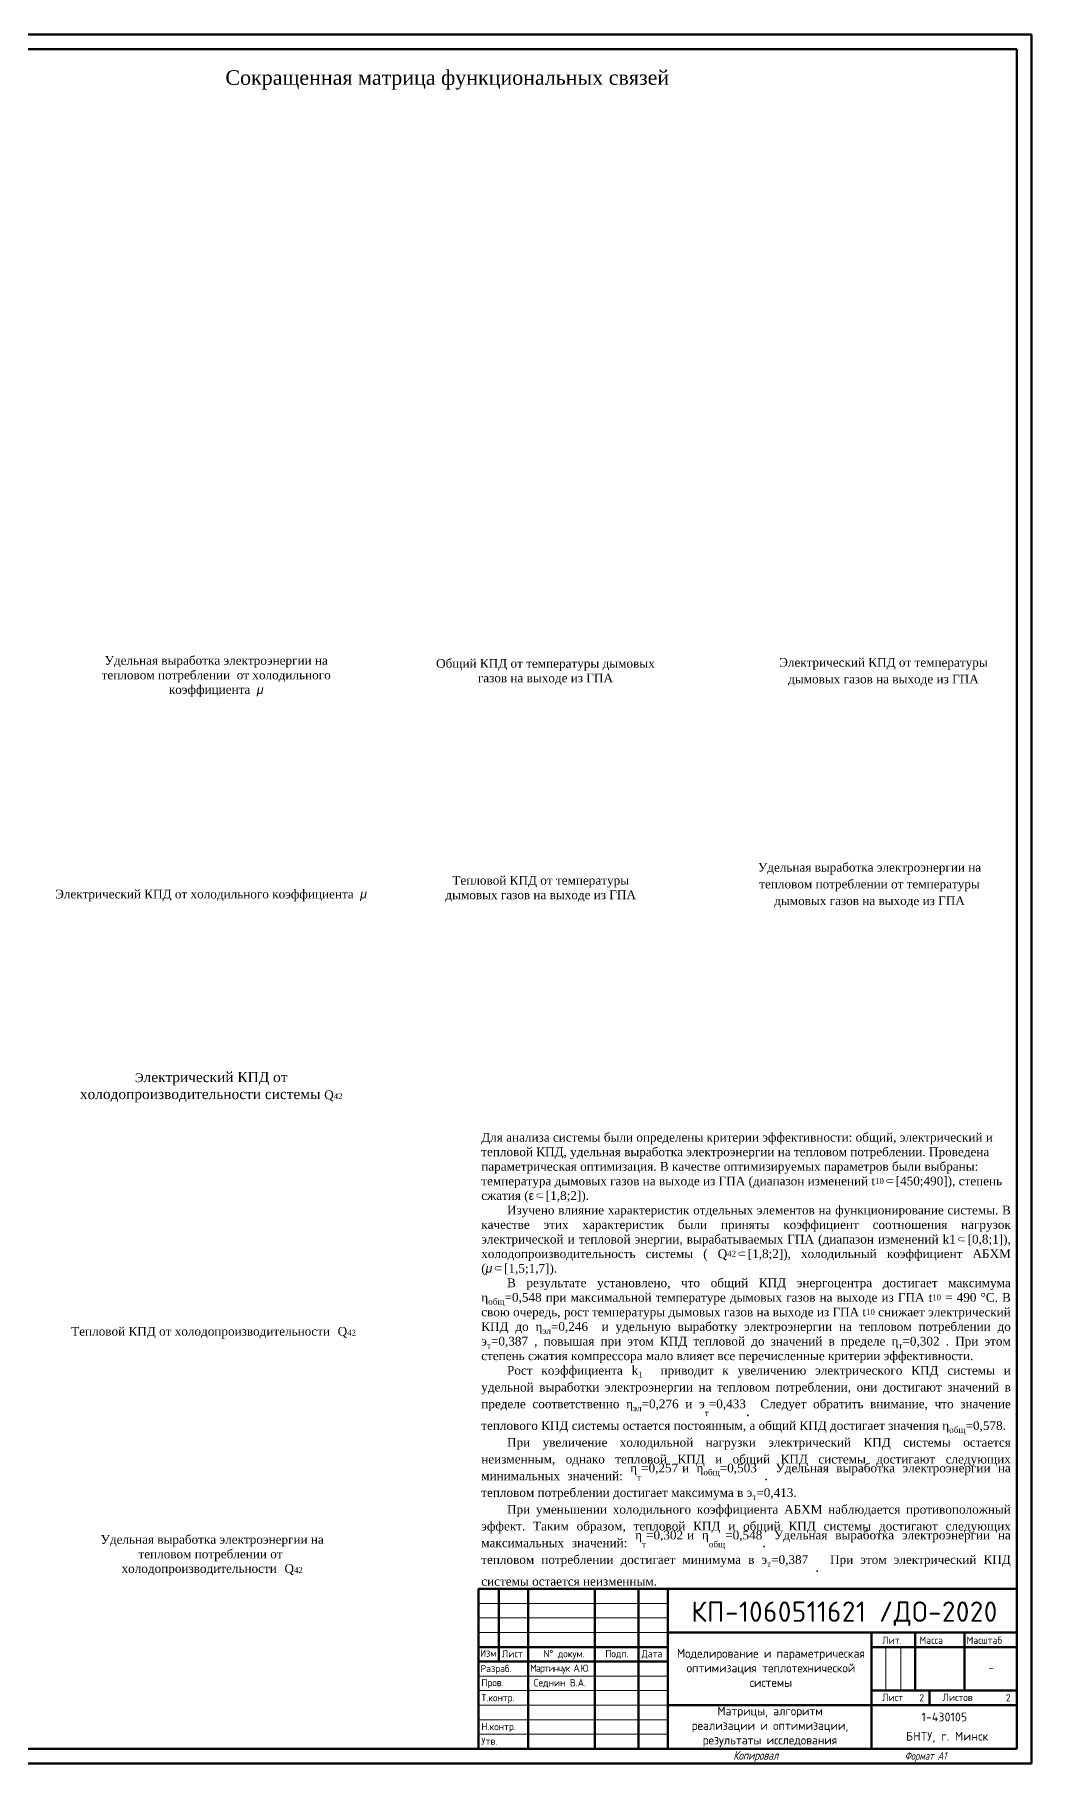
# Model space of a CAD drawing. Extents: x 1596 to 4332, y -1814 to 594.
# Drawn here: x 3659 to 4001, y 0 to 594 of the extents above; entities that cross this region are included whole.
import ezdxf

# ---------------------------------------------------------------- set-up
doc = ezdxf.new("R2010")
doc.units = 0
doc.header["$MEASUREMENT"] = 0
for name, color, linetype, lineweight in [('Основная', 7, 'Continuous', 50), ('основной', 7, 'Continuous', 50), ('тонкая', 7, 'Continuous', 15)]:
    doc.layers.add(name, color=color, linetype=linetype, lineweight=lineweight)
doc.layers.add('текст', color=250, linetype='Continuous')
doc.styles.add('МОЙСКИЙ', font='timesi.ttf')
doc.styles.add('Размер', font='GOST_Common.ttf')
doc.styles.add('стиль1', font='romans.shx', dxfattribs={"width": 0.75, "oblique": 15, "height": 3.5})

msp = doc.modelspace()

# ---------------------------------------------------------------- linework, layer by layer
at = {"layer": 'Основная', "color": 7}
for p, q in [((3160.44, 594), (4001.44, 594)), ((4001.44, 594), (4001.44, 0)), ((3996.44, 589), (3180.44, 589)), ((3996.44, 5), (3996.44, 589)), ((3996.44, 60), (3811.44, 60)), ((3811.44, 60), (3811.44, 5)), ((3818.44, 35), (3818.44, 60)), ((3828.44, 60), (3828.44, 5)), ((3851.44, 5), (3851.44, 60)), ((3866.44, 60), (3866.44, 5)), ((3876.44, 60), (3876.44, 5)), ((3946.44, 45), (3946.44, 5)), ((3961.44, 45), (3961.44, 25)), ((3978.44, 45), (3978.44, 25)), ((3876.44, 40), (3811.44, 40)), ((3946.44, 40), (3996.44, 40)), ((3876.44, 35), (3811.44, 35)), ((3996.44, 25), (3946.44, 25)), ((3966.44, 25), (3966.44, 20)), ((3996.44, 20), (3876.44, 20)), ((4001.44, 0), (3160.44, 0)), ((3996.44, 5), (3168.44, 5)), ((3946.44, 5), (3946.44, 5))]:
    msp.add_line(p, q, dxfattribs=at)
at = {"layer": 'основной', "color": 7}
msp.add_line((3876.44, 45), (3996.44, 45), dxfattribs=at)
at = {"layer": 'тонкая', "color": 7}
for p, q in [((3876.44, 55), (3811.44, 55)), ((3876.44, 50), (3811.44, 50)), ((3951.43, 39.79), (3951.43, 25)), ((3956.5, 39.79), (3956.5, 25)), ((3811.44, 30), (3876.44, 30)), ((3876.44, 25), (3811.44, 25)), ((3876.44, 20), (3811.44, 20))]:
    msp.add_line(p, q, dxfattribs=at)
at = {"layer": 'тонкая', "color": 0}
msp.add_line((3876.44, 45), (3811.44, 45), dxfattribs=at)
at = {"layer": 'тонкая', "color": 7}
for points in [[(3811.44, 15), (3876.44, 15)], [(3811.44, 10), (3876.44, 10)]]:
    msp.add_lwpolyline(points, dxfattribs=at)

# ---------------------------------------------------------------- texts
at = {"color": 7, "attachment_point": 1, "style": 'МОЙСКИЙ'}
for s, insert, char_height, width in [('{\\fTimes New Roman|b0|i0|c204|p18;Сокращенная матрица функциональных связей}', (3724.44, 581.74), 5, 170.8128), ('\\pxqc;{\\fTimes New Roman Cyr|b0|i0|c204|p18;\\C256;Удельная выработка электроэнергии на тепловом потреблении  от холодильного коэффициента\\fTimes New Roman|b0|i0|c0|p18;  \\fArial|b0|i1|c0|p34;μ}', (3673.68, 380.47), 3, 95.1929), ('\\pxqc;{\\fTimes New Roman Cyr|b0|i0|c204|p18;\\C256;Общий КПД от температуры дымовых газов на выходе из ГПА}', (3793.25, 379.45), 3, 82.3421), ('\\pxsm1.15,qc;{\\fTimes New Roman Cyr|b0|i0|c204|p18;\\C256;Электрический КПД от температуры дымовых газов на выходе из ГПА}', (3906.93, 379.82), 3, 87.2934), ('\\pxsm1.15,qc;{\\fTimes New Roman Cyr|b0|i0|c204|p18;\\C256;Удельная выработка электроэнергии на тепловом потреблении от температуры дымовых газов на выходе из ГПА}', (3903.32, 309.39), 3, 84.9555), ('\\pxqc;{\\fTimes New Roman Cyr|b0|i0|c204|p18;\\C256;Тепловой КПД от температуры дымовых газов на выходе из ГПА}', (3795.42, 304.93), 3, 74.75), ('\\pxqc;{\\fTimes New Roman Cyr|b0|i0|c204|p18;\\C256;Электрический КПД от холодильного коэффициента\\fTimes New Roman|b0|i0|c0|p18;  \\fArial|b0|i1|c0|p34;μ}', (3665.69, 300.2), 3, 107.6189), ('\\pxqc;{\\fTimes New Roman|b0|i0|c204|p18;\\C256;Э\\fTimes New Roman Cyr|b0|i0|c204|p18;\\H1.16667x;лектрический\\fTimes New Roman|b0|i0|c0|p18; \\fTimes New Roman Cyr|b0|i0|c204|p18;КПД от холодопроизводительности системы \\fTimes New Roman Cyr|b0|i0|c0|p18;\\H0.85714x;Q\\fTimes New Roman Cyr|b0|i0|c204|p18;\\H0.66667x;42}', (3672.5, 237.58), 3, 94.1277), ('\\A1;{\\fTimes New Roman|b0|i0|c204|p18;Для анализа системы были определены критерии эффективности: общий, электрический и тепловой КПД, удельная выработка электроэнергии на тепловом потреблении. Проведена параметрическая оптимизация. В качестве оптимизируемых параметров были выбраны: \\fTimes New Roman Cyr|b0|i0|c204|p18;\\C256;температура дымовых газов на выходе из ГПА\\fTimes New Roman|b0|i0|c204|p18; \\C7;(диапазон изменений \\fTimes New Roman|b0|i0|c0|p18;t\\H0.66667x;10\\fTimes New Roman|b0|i0|c204|p18;\\H1.5x;⸦[\\fTimes New Roman|b0|i0|c0|p18;450\\fTimes New Roman|b0|i0|c204|p18;;\\fTimes New Roman|b0|i0|c0|p18;490\\fTimes New Roman|b0|i0|c204|p18;]), степень сжатия (\\fArial|b0|i0|c0|p34;\\C256;ε\\fTimes New Roman|b0|i0|c204|p18;\\C7;⸦[1,8;2]). \\P\\pxi2.95417,qj;Изучено влияние характеристик отдельных элементов на функционирование системы. В качестве этих характеристик были приняты коэффициент \\fTimes New Roman Cyr|b0|i0|c204|p18;\\C256;соотношения нагрузок электрической и тепловой энергии, вырабатываемых ГПА\\fTimes New Roman|b0|i0|c204|p18;\\C7; (диапазон изменений \\fTimes New Roman|b0|i0|c0|p18;k1\\fTimes New Roman|b0|i0|c204|p18;⸦[0,8;1])\\C256;,\\C7; \\fTimes New Roman Cyr|b0|i0|c204|p18;\\C256;холодопроизводительность системы\\fTimes New Roman|b0|i0|c204|p18;\\C7; ( \\fTimes New Roman|b0|i0|c0|p18;Q\\fTimes New Roman|b0|i0|c204|p18;\\H0.66667x;42\\H1.5x;⸦[1,8;2]), \\fTimes New Roman Cyr|b0|i0|c204|p18;\\C256;холодильный коэффициент АБХМ \\fTimes New Roman|b0|i0|c204|p18;\\C7;(\\fArial|b0|i1|c0|p34;\\C256;μ\\fTimes New Roman|b0|i0|c204|p18;\\C7;⸦[1,5;1,7])\\fTimes New Roman Cyr|b0|i0|c204|p18;\\C256;. \\fTimes New Roman|b0|i0|c204|p18;\\C7;\\PВ результате установлено, что общий КПД энергоцентра достигает максимума \\fTimes New Roman|b0|i0|c0|p18;η\\fTimes New Roman|b0|i0|c204|p18;\\H0.7x;\\S^ общ;\\H1.42857x;=0,548 \\fTimes New Roman Cyr|b0|i0|c204|p18;\\C256;при максимальной температуре дымовых газов на выходе из ГПА \\fTimes New Roman|b0|i0|c0|p18;\\H0.99999x;\\C7;t\\H0.66667x;10\\H1.50001x;\\C256; \\fTimes New Roman|b0|i0|c204|p18;= 490 \\fTimes New Roman|b0|i0|c0|p18;%%D\\fTimes New Roman|b0|i0|c204|p18;С\\fTimes New Roman|b0|i0|c0|p18;. \\fTimes New Roman Cyr|b0|i0|c204|p18;В свою очередь, рост температуры дымовых газов на выходе из ГПА \\fTimes New Roman|b0|i0|c0|p18;\\H0.99999x;\\C7;t\\H0.66667x;10\\fTimes New Roman|b0|i0|c204|p18;\\H1.50001x;\\C256; \\fTimes New Roman Cyr|b0|i0|c204|p18;снижает электрический КПД до \\fTimes New Roman|b0|i0|c0|p18;\\C7;η\\fTimes New Roman|b0|i0|c204|p18;\\H0.7x;\\S^ эл;\\H1.42857x;=0,246\\fTimes New Roman Cyr|b0|i0|c204|p18;\\C256;  и удельную выработку электроэнергии на тепловом потреблении до \\fTimes New Roman|b0|i0|c204|p18;\\C7;э\\H0.7x;\\S^ т;\\H1.42857x;=0,387\\fTimes New Roman|b0|i0|c0|p18;\\C256; , \\fTimes New Roman Cyr|b0|i0|c204|p18;повышая при этом КПД тепловой до значений в пределе \\fTimes New Roman|b0|i0|c0|p18;\\C7;η\\fTimes New Roman|b0|i0|c204|p18;\\H0.7x;\\S^ т;\\H1.42857x;=0,302\\fTimes New Roman|b0|i0|c0|p18;\\C256; . \\fTimes New Roman Cyr|b0|i0|c204|p18;При\\fTimes New Roman|b0|i0|c0|p18; \\fTimes New Roman Cyr|b0|i0|c204|p18;этом степень сжатия компрессора мало влияет все перечисленные критерии эффективности.\\P\\psm1.15;\\H0.99999x;Рост коэффициента \\fTimes New Roman|b0|i0|c0|p18;\\H1.00001x;\\C7;k\\fTimes New Roman|b0|i0|c204|p18;\\H0.7x;\\S^ 1;\\fTimes New Roman Cyr|b0|i0|c204|p18;\\H1.42856x;\\C256;  приводит к увеличению электрического КПД системы и удельной выработки электроэнергии на тепловом потреблении, они достигают значений в пределе соответственно\\fTimes New Roman Cyr|b0|i0|c0|p18; \\fTimes New Roman|b0|i0|c0|p18;\\H1.00001x;\\C7;η\\fTimes New Roman|b0|i0|c204|p18;\\H0.7x;\\S^ эл;\\H1.42857x;=0,2\\fTimes New Roman|b0|i0|c0|p18;76\\fTimes New Roman Cyr|b0|i0|c0|p18;\\H0.99999x;\\C256; \\fTimes New Roman Cyr|b0|i0|c204|p18;и\\fTimes New Roman Cyr|b0|i0|c0|p18; \\fTimes New Roman|b0|i0|c204|p18;\\H1.00001x;\\C7;э\\H0.7x;\\S^ т;\\H1.42857x;=0,\\fTimes New Roman|b0|i0|c0|p18;433\\H1.16666x;\\C256;\\S^ . ;\\fTimes New Roman|b0|i0|c204|p18;\\H0.85714x; \\fTimes New Roman Cyr|b0|i0|c204|p18;\\H1x;Следует обратить внимание, что значение теплового КПД системы остается постоянным, а общий КПД достигает значения \\fTimes New Roman|b0|i0|c0|p18;\\H1.00001x;\\C7;η\\fTimes New Roman|b0|i0|c204|p18;\\H0.7x;\\S^ общ;\\H1.42857x;=0,578.\\P\\pi2.95417;\\A0;\\fTimes New Roman Cyr|b0|i0|c204|p18;\\H0.99999x;\\C256;При увеличение холодильной нагрузки электрический КПД системы остается неизменным, однако тепловой КПД и общий КПД системы достигают следующих минимальных значений: \\A1;\\fTimes New Roman|b0|i0|c0|p18;\\H1.00001x;\\C7;η\\fTimes New Roman|b0|i0|c204|p18;\\H0.7x;\\S^ т;\\H1.42857x;=0,257\\fTimes New Roman|b0|i0|c0|p18;\\H1.16666x;\\C256;\\S^  ;\\fTimes New Roman Cyr|b0|i0|c204|p18;\\H0.85714x;и \\fTimes New Roman|b0|i0|c0|p18;\\H1.00001x;\\C7;η\\fTimes New Roman|b0|i0|c204|p18;\\H0.7x;\\S^ общ;\\H1.42857x;=0,503\\fTimes New Roman Cyr|b0|i0|c204|p18;\\H0.99999x;\\C256; \\fTimes New Roman|b0|i0|c0|p18;\\H1.16667x;\\S^ .;\\fTimes New Roman Cyr|b0|i0|c204|p18;\\H0.85714x; Удельная выработка электроэнергии на тепловом потреблении достигает максимума в \\fTimes New Roman|b0|i0|c204|p18;\\H1.00001x;\\C7;э\\H0.7x;\\S^ т;\\H1.42857x;=0,\\fTimes New Roman|b0|i0|c0|p18;4\\fTimes New Roman|b0|i0|c204|p18;1\\fTimes New Roman|b0|i0|c0|p18;3\\fTimes New Roman Cyr|b0|i0|c204|p18;\\H0.99999x;\\C256;.\\fTimes New Roman|b0|i0|c204|p18;\\P\\A0;\\fTimes New Roman Cyr|b0|i0|c204|p18;При уменьшении холодильного коэффициента АБХМ наблюдается противоположный эффект. Таким образом, тепловой КПД и общий КПД системы достигают следующих максимальных значений: \\A1;\\fTimes New Roman|b0|i0|c0|p18;\\H1.00001x;\\C7;η\\fTimes New Roman|b0|i0|c204|p18;\\H0.7x;\\S^ т;\\H1.42857x;=0,302\\fTimes New Roman|b0|i0|c0|p18;\\H1.16666x;\\C256;\\S^  ;\\fTimes New Roman Cyr|b0|i0|c204|p18;\\H0.85714x;и \\fTimes New Roman|b0|i0|c0|p18;\\H1.00001x;\\C7;η\\fTimes New Roman|b0|i0|c204|p18;\\H0.7x;\\S^ общ;\\H1.42857x;=0,548\\fTimes New Roman|b0|i0|c0|p18;\\H1.16666x;\\C256;\\S^ .;\\fTimes New Roman Cyr|b0|i0|c204|p18;\\H0.85714x; Удельная выработка электроэнергии на тепловом потреблении достигает минимума в \\fTimes New Roman|b0|i0|c204|p18;\\H1.00001x;\\C7;э\\H0.7x;\\S^ т;\\H1.42857x;=0,387\\fTimes New Roman Cyr|b0|i0|c204|p18;\\H0.99999x;\\C256; \\fTimes New Roman|b0|i0|c0|p18;\\H1.16667x;\\S^ . ;\\fTimes New Roman|b0|i0|c204|p18;\\H0.85714x; \\fTimes New Roman Cyr|b0|i0|c204|p18;При этом электрический КПД системы остается неизменным.}', (3812.36, 216.63), 3, 181.4533), ('\\pxqc;{\\fTimes New Roman Cyr|b0|i0|c204|p18;\\C256;Тепловой КПД от холодопроизводительности\\H1.16667x;  \\fTimes New Roman Cyr|b0|i0|c0|p18;\\H0.85714x;Q\\fTimes New Roman Cyr|b0|i0|c204|p18;\\H0.66667x;42}', (3672.5, 149.97), 3, 95.7478), ('\\pxqc;{\\fTimes New Roman|b0|i0|c204|p18;\\C256;Удельная выработка электроэнергии на тепловом потреблении от \\fTimes New Roman Cyr|b0|i0|c204|p18; холодопроизводительности\\H1.16667x;  \\fTimes New Roman Cyr|b0|i0|c0|p18;\\H0.85714x;Q\\fTimes New Roman Cyr|b0|i0|c204|p18;\\H0.66667x;42}', (3672.5, 78.46), 3, 94.7939)]:
    msp.add_mtext(s, dxfattribs=dict(at, insert=insert, char_height=char_height, width=width))
at = {"attachment_point": 1, "style": 'Размер'}
for s, width, insert, char_height in [('{\\fGOST Common|b0|i0|c204|p34;\\T0.75;Мартинчук А.Ю.}', 45.3258, (3829.14, 33.98), 2.5), ('-', 45.3258, (3986.6, 34.37), 3), ('Седнин В.А.', 45.3258, (3830.43, 28.98), 2.5), ('2', 45.3258, (3962.9, 23.79), 2.5), ('2', 45.3258, (3992.66, 23.79), 2.5), ('\\pxqc;Матрицы, алгоритм \\Pреализации и оптимизации,\\Pрезультаты исследования', 69.2254, (3876.99, 19.51), 3)]:
    msp.add_mtext_dynamic_manual_height_columns(s, width=width, gutter_width=50, heights=[0], dxfattribs=dict(at, insert=insert, char_height=char_height))
at = {"layer": 'текст', "style": 'Размер'}
for s, p in [('Лит.', (3950.16, 41.07)), ('Масса', (3962.94, 41.07)), ('Масштаб', (3979.12, 41.07)), ('Изм', (3811.98, 36.61)), ('Лист', (3819.46, 36.46)), ('N%%d докум. ', (3833.74, 36.46)), ('Подп.', (3854.99, 36.46)), ('Дата', (3867.45, 36.46)), ('Разраб.', (3812.1, 31.36)), ('Т.контр.', (3812.4, 21.33)), ('Пров.', (3812.4, 26.53)), ('Лист', (3950.16, 21.45)), ('Листов', (3970.88, 21.45)), ('Н.контр.', (3812.4, 11.41)), ('Утв.', (3812.4, 6.39))]:
    msp.add_text(s, height=2.5, dxfattribs=at).set_placement(p)
at = {"layer": 'текст', "color": 7, "linetype": 'ByBlock', "lineweight": 25, "attachment_point": 1, "style": 'Размер'}
for s, insert, char_height, width in [('{\\T1.05;КП-1060511621 /ДО-2020}', (3884.59, 55.65), 7, 120.8617), ('\\pxqc;{\\C256;Моделирование и параметрическая оптимизация теплотехнической системы}', (3879.42, 39.29), 3, 64.9944), ('{\\T1.05;1-430105}', (3963.69, 17.45), 3, 66.8255), ('{\\T1.05;БНТУ, г. Минск}', (3958.37, 10.84), 3, 66.8255)]:
    msp.add_mtext(s, dxfattribs=dict(at, insert=insert, char_height=char_height, width=width))
at = {"layer": 'тонкая', "color": 7, "style": 'стиль1', "oblique": 15, "width": 0.75}
for s, height, p in [('Копировал', 3, (3898.97, 1.25)), ('Формат А1', 2.75, (3957.9, 1.25))]:
    msp.add_text(s, height=height, dxfattribs=at).set_placement(p)

doc.saveas('drawing.dxf')
